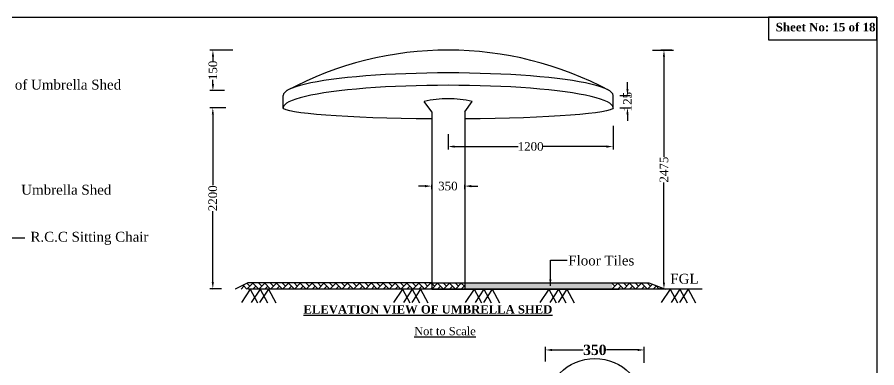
# Model space of a CAD drawing. Header units: metres. Extents: x -2434 to 11656, y -15288 to 8109.
# Drawn here: x 2840.9 to 2945.1, y -14015.8 to -13973.3 of the extents above; entities that cross this region are included whole.
import ezdxf

# ---------------------------------------------------------------- set-up
doc = ezdxf.new("R2010")
doc.units = ezdxf.units.M
doc.layers.add('sheet', color=1, linetype='Continuous', lineweight=15)
doc.styles.add('dim', font='isocp.shx')
doc.styles.get("Standard").update_dxf_attribs({"font": 'times.ttf'})
doc.dimstyles.get("Standard").update_dxf_attribs({"dimtxt": 0.5, "dimasz": 0.4075, "dimexe": 0.364, "dimexo": 0.219, "dimgap": 0.09, "dimtad": 0, "dimdec": 0, "dimlfac": 1000, "dimzin": 0, "dimdsep": 46, "dimtxsty": 'Standard', "dimcen": 0.09, "dimadec": 0, "dimazin": 0, "dimtfac": 1, "dimtdec": 0, "dimtofl": 0, "dimtmove": 0, "dimatfit": 3, "dimfxl": 1, "dimtolj": 1, "dimtzin": 0, "dimarcsym": 0})
doc.dimstyles.new('STANDARD$0', dxfattribs={"dimscale": 0, "dimtxt": 8, "dimasz": 8, "dimexe": 4, "dimexo": 0, "dimgap": 2, "dimtad": 1, "dimdec": 0, "dimzin": 0, "dimdsep": 46, "dimtxsty": 'dim', "dimblk": 'DOTSMALL', "dimcen": 1, "dimclrd": 6, "dimclre": 6, "dimclrt": 256, "dimadec": 0, "dimazin": 0, "dimtfac": 1, "dimtdec": 0, "dimtix": 1, "dimtofl": 0, "dimtmove": 1, "dimatfit": 3, "dimldrblk": 'DOTSMALL', "dimfxl": 6, "dimtolj": 1, "dimtzin": 0, "dimarcsym": 0})

# ---------------------------------------------------------------- blocks, each defined once
blk = doc.blocks.new('*D1304')
at = {"layer": 'Defpoints', "color": 0, "lineweight": -3}
for p in [(2866.38, -13984.3), (2864.58, -14006.24), (2865.84, -14006.24)]:
    blk.add_point(p, dxfattribs=at)
at = {"layer": 'sheet', "color": 0, "lineweight": -2}
for p, q in [((2866.16, -13984.3), (2864.22, -13984.3)), ((2864.58, -13985.1), (2864.58, -13993.69)), ((2864.58, -14005.44), (2864.58, -13996.85)), ((2865.63, -14006.24), (2864.22, -14006.24))]:
    blk.add_line(p, q, dxfattribs=at)
at = {"layer": 'sheet', "color": 0, "lineweight": -3}
for points in [[(2864.45, -13985.1), (2864.71, -13985.1), (2864.58, -13984.3)], [(2864.45, -14005.44), (2864.71, -14005.44), (2864.58, -14006.24)]]:
    blk.add_solid(points, dxfattribs=at)
at = {"layer": 'sheet', "color": 0, "lineweight": -3, "insert": (2864.58, -13995.27), "char_height": 0.5, "attachment_point": 5, "rotation": 90}
blk.add_mtext('\\A1;{\\H2.083x;2200}', dxfattribs=at)
blk = doc.blocks.new('*D1305')
at = {"layer": 'Defpoints', "color": 0, "lineweight": -3}
for p in [(2919.29, -13977.29), (2920.46, -13977.29), (2923.24, -14006.29)]:
    blk.add_point(p, dxfattribs=at)
at = {"layer": 'sheet', "color": 0, "lineweight": -2}
for p, q in [((2920.24, -13977.29), (2918.93, -13977.29)), ((2919.29, -13978.09), (2919.29, -13990.22)), ((2919.29, -14005.49), (2919.29, -13993.35)), ((2923.02, -14006.29), (2918.93, -14006.29))]:
    blk.add_line(p, q, dxfattribs=at)
at = {"layer": 'sheet', "color": 0, "lineweight": -3}
for points in [[(2919.16, -13978.09), (2919.42, -13978.09), (2919.29, -13977.29)], [(2919.16, -14005.49), (2919.42, -14005.49), (2919.29, -14006.29)]]:
    blk.add_solid(points, dxfattribs=at)
at = {"layer": 'sheet', "color": 0, "lineweight": -3, "insert": (2919.29, -13991.79), "char_height": 0.5, "attachment_point": 5, "rotation": 90}
blk.add_mtext('\\A1;{\\H2.083x;2475}', dxfattribs=at)
blk = doc.blocks.new('*D1306')
at = {"layer": 'Defpoints', "color": 0, "lineweight": -3}
for p in [(2913.12, -13986.27), (2893.12, -13987.26), (2913.12, -13988.99)]:
    blk.add_point(p, dxfattribs=at)
at = {"layer": 'sheet', "color": 0, "lineweight": -2}
for p, q in [((2913.12, -13986.49), (2913.12, -13989.36)), ((2893.12, -13987.48), (2893.12, -13989.36)), ((2893.92, -13988.99), (2901.61, -13988.99)), ((2912.32, -13988.99), (2904.63, -13988.99))]:
    blk.add_line(p, q, dxfattribs=at)
at = {"layer": 'sheet', "color": 0, "lineweight": -3}
for points in [[(2893.92, -13988.86), (2893.92, -13989.13), (2893.12, -13988.99)], [(2912.32, -13988.86), (2912.32, -13989.13), (2913.12, -13988.99)]]:
    blk.add_solid(points, dxfattribs=at)
at = {"layer": 'sheet', "color": 0, "lineweight": -3, "insert": (2903.12, -13988.99), "char_height": 0.5, "attachment_point": 5}
blk.add_mtext('\\A1;{\\H2.083x;1200}', dxfattribs=at)
blk = doc.blocks.new('*D1307')
at = {"layer": 'Defpoints', "color": 0, "lineweight": -3}
for p in [(2913.73, -13982.79), (2914.87, -13982.79), (2913.73, -13984.29)]:
    blk.add_point(p, dxfattribs=at)
at = {"layer": 'sheet', "color": 0, "lineweight": -2}
for p, q in [((2914.87, -13981.99), (2914.87, -13981.19)), ((2913.95, -13982.79), (2915.23, -13982.79)), ((2913.95, -13984.29), (2915.23, -13984.29)), ((2914.87, -13985.09), (2914.87, -13985.89))]:
    blk.add_line(p, q, dxfattribs=at)
at = {"layer": 'sheet', "color": 0, "lineweight": -3}
for points in [[(2914.73, -13981.99), (2915, -13981.99), (2914.87, -13982.79)], [(2914.73, -13985.09), (2915, -13985.09), (2914.87, -13984.29)]]:
    blk.add_solid(points, dxfattribs=at)
at = {"layer": 'sheet', "color": 0, "lineweight": -3, "insert": (2914.87, -13983.54), "char_height": 0.5, "attachment_point": 5, "rotation": 90}
blk.add_mtext('\\A1;{\\H2.083x;125}', dxfattribs=at)
blk = doc.blocks.new('*D1308')
at = {"layer": 'Defpoints', "color": 0, "lineweight": -3}
for p in [(2891.12, -13993.4), (2895.12, -13993.4), (2895.12, -13993.79)]:
    blk.add_point(p, dxfattribs=at)
at = {"layer": 'sheet', "color": 0, "lineweight": -2}
for p, q in [((2890.32, -13993.79), (2889.52, -13993.79)), ((2891.12, -13993.62), (2891.12, -13994.16)), ((2895.12, -13993.62), (2895.12, -13994.16)), ((2895.92, -13993.79), (2896.72, -13993.79))]:
    blk.add_line(p, q, dxfattribs=at)
at = {"layer": 'sheet', "color": 0, "lineweight": -3}
for points in [[(2890.32, -13993.66), (2890.32, -13993.93), (2891.12, -13993.79)], [(2895.92, -13993.66), (2895.92, -13993.93), (2895.12, -13993.79)]]:
    blk.add_solid(points, dxfattribs=at)
at = {"layer": 'sheet', "color": 0, "lineweight": -3, "insert": (2893.09, -13993.79), "char_height": 0.5, "attachment_point": 5}
blk.add_mtext('\\A1;{\\H2.083x;350}', dxfattribs=at)
blk = doc.blocks.new('*D1320')
at = {"layer": 'Defpoints', "color": 0, "lineweight": -3}
for p in [(2916.91, -14013.67), (2904.91, -14015.3), (2916.91, -14015.46)]:
    blk.add_point(p, dxfattribs=at)
at = {"layer": 'sheet', "color": 0, "lineweight": -2}
for p, q in [((2904.91, -14015.08), (2904.91, -14013.31)), ((2905.71, -14013.67), (2909.48, -14013.67)), ((2916.11, -14013.67), (2912.33, -14013.67)), ((2916.91, -14015.24), (2916.91, -14013.31))]:
    blk.add_line(p, q, dxfattribs=at)
at = {"layer": 'sheet', "color": 0, "lineweight": -3}
for points in [[(2905.71, -14013.54), (2905.71, -14013.8), (2904.91, -14013.67)], [(2916.11, -14013.54), (2916.11, -14013.8), (2916.91, -14013.67)]]:
    blk.add_solid(points, dxfattribs=at)
at = {"layer": 'sheet', "color": 0, "lineweight": -3, "insert": (2910.91, -14013.67), "char_height": 0.5, "attachment_point": 5}
blk.add_mtext('\\A1;{\\fTimes New Roman|b1|i0|c0|p18;\\H2.5x;350}', dxfattribs=at)
blk = doc.blocks.new('*D1349')
at = {"layer": 'Defpoints', "color": 0, "lineweight": -3}
for p in [(2864.59, -13977.29), (2867.21, -13977.29), (2866.21, -13982.21)]:
    blk.add_point(p, dxfattribs=at)
at = {"layer": 'sheet', "color": 0, "lineweight": -2}
for p, q in [((2866.99, -13977.29), (2864.23, -13977.29)), ((2864.59, -13978.09), (2864.59, -13978.63)), ((2864.59, -13981.41), (2864.59, -13980.88)), ((2865.99, -13982.21), (2864.23, -13982.21))]:
    blk.add_line(p, q, dxfattribs=at)
at = {"layer": 'sheet', "color": 0, "lineweight": -3}
for points in [[(2864.46, -13978.09), (2864.73, -13978.09), (2864.59, -13977.29)], [(2864.46, -13981.41), (2864.73, -13981.41), (2864.59, -13982.21)]]:
    blk.add_solid(points, dxfattribs=at)
at = {"layer": 'sheet', "color": 0, "lineweight": -3, "insert": (2864.59, -13979.75), "char_height": 0.5, "attachment_point": 5, "rotation": 90}
blk.add_mtext('\\A1;{\\H2.08x;150}', dxfattribs=at)

msp = doc.modelspace()

# ---------------------------------------------------------------- hatches: boundary and pattern name
at = {"layer": 'sheet', "lineweight": -3}
h = msp.add_hatch(dxfattribs=at)
h.set_pattern_fill('AR-HBONE', color=0, scale=0.005, style=0)
h.set_pattern_definition([(45, (2867.2817, -14006.2853), (7e-17, 0.71842), [1.524, -0.508]), (135, (2867.6409, -14005.9261), (7e-17, 0.71842), [1.524, -0.508])])
h.paths.add_polyline_path([(2891.123114, -14005.527927), (2873.316136, -14005.527927), (2873.316136, -14006.285299), (2877.014556, -14006.285299), (2891.123114, -14006.285299)])
h.paths.add_polyline_path([(2873.316136, -14005.527927), (2868.816136, -14005.527927), (2868.816136, -14006.285299), (2868.850255, -14006.285299), (2873.316136, -14006.285299)])
h.paths.add_polyline_path([(2868.816136, -14005.527927), (2867.281686, -14006.285299), (2868.816136, -14006.285299)])
h.paths.add_polyline_path([(2884.327977, -14005.698513), (2884.327977, -14002.725004), (2885.899403, -14002.725004), (2885.899403, -14005.698513)], flags=9)
h = msp.add_hatch(dxfattribs=at)
h.set_pattern_fill('AR-HBONE', color=0, scale=0.005, style=0)
h.set_pattern_definition([(45, (-72175.71296, -85733.94675), (7e-17, 0.7184204897), [1.524, -0.508]), (135, (-72175.35375, -85733.58754), (7e-17, 0.7184204897), [1.524, -0.508])])
h.paths.add_polyline_path([(2886.844348, -14047.241842), (2868.844348, -14047.241842), (2868.844348, -14048.02806), (2886.844348, -14048.02806)])
h.paths.add_polyline_path([(2864.844348, -14047.241842), (2846.844348, -14047.241842), (2846.844348, -14048.02806), (2864.844348, -14048.02806)])
h.paths.add_polyline_path([(2895.123114, -14006.285299), (2912.971737, -14006.285299), (2912.971737, -14005.527927), (2895.123114, -14005.527927)])
h = msp.add_hatch(dxfattribs=at)
h.set_pattern_fill('AR-HBONE', color=0, scale=0.005, style=0)
h.set_pattern_definition([(45, (2891.1231, -14006.2853), (7e-17, 0.71842), [1.524, -0.508]), (135, (2891.4823, -14005.9261), (7e-17, 0.71842), [1.524, -0.508])])
h.paths.add_polyline_path([(2891.123114, -14006.285299), (2895.123114, -14006.285299), (2895.123114, -14005.527927), (2891.123114, -14005.527927)])
h = msp.add_hatch(dxfattribs=at)
h.set_pattern_fill('AR-HBONE', color=0, scale=0.005, style=0)
h.set_pattern_definition([(45, (2912.97174, -14006.2853), (7e-17, 0.71842), [1.524, -0.508]), (135, (2913.33095, -14005.9261), (7e-17, 0.71842), [1.524, -0.508])])
h.paths.add_polyline_path([(2917.471737, -14005.527927), (2912.971737, -14005.527927), (2912.971737, -14006.285299), (2919.478802, -14006.285299)])

# ---------------------------------------------------------------- linework, layer by layer
msp.add_lwpolyline([(2945.102822, -14093.114555), (2772.387876, -14093.114555), (2772.387876, -13973.297267), (2945.102822, -13973.297267)], close=True)
at = {"color": 7, "lineweight": 30, "ltscale": 0.18}
msp.add_lwpolyline([(2945.102822, -13973.297267), (2931.976124, -13973.297267), (2931.976124, -13976.050954), (2945.102822, -13976.050954)], close=True, dxfattribs=at)
at = {"layer": 'sheet', "color": 0, "lineweight": -3}
for p, q in [((2917.902864, -13977.285299), (2920.458278, -13977.285299)), ((2873.120924, -13984.285299), (2873.120924, -13982.785299)), ((2913.123049, -13984.288755), (2913.123049, -13982.788755)), ((2891.123114, -13984.773299), (2890.213519, -13983.526742)), ((2895.123114, -13984.773299), (2896.03271, -13983.526742)), ((2891.123114, -13984.773299), (2891.123114, -14003.781734)), ((2895.123114, -13984.773299), (2895.123114, -14003.781734)), ((2891.123114, -14003.781734), (2891.123114, -14006.285299)), ((2895.123114, -14003.781734), (2895.123114, -14006.285299)), ((2923.918896, -14006.285299), (2877.014556, -14006.285299)), ((2891.123114, -14006.285299), (2895.123114, -14006.285299)), ((2895.123114, -14006.285299), (2913.870414, -14006.285299))]:
    msp.add_line(p, q, dxfattribs=at)
for points in [[(2821.15768, -14014.343633), (2838.753691, -14000.062327), (2841.772845, -14000.062327)], [(2865.625562, -14006.243864), (2864.579586, -14006.285299)], [(2891.123114, -14005.527927), (2868.816136, -14005.527927), (2867.281686, -14006.285299)], [(2869.126962, -14006.285299), (2868.048656, -14007.916761)], [(2877.014556, -14006.285299), (2868.850255, -14006.285299)], [(2869.126962, -14006.285299), (2870.01188, -14007.962906)], [(2870.320849, -14006.285299), (2869.242544, -14007.916761)], [(2871.328774, -14006.285299), (2870.250468, -14007.916761)], [(2870.320849, -14006.285299), (2871.205768, -14007.962906)], [(2871.328774, -14006.285299), (2872.213692, -14007.962906)], [(2887.573609, -14006.285299), (2886.495304, -14007.916761)], [(2887.573609, -14006.285299), (2888.458528, -14007.962906)], [(2888.767497, -14006.285299), (2887.689191, -14007.916761)], [(2889.775421, -14006.285299), (2888.697116, -14007.916761)], [(2888.767497, -14006.285299), (2889.652415, -14007.962906)], [(2889.775421, -14006.285299), (2890.66034, -14007.962906)], [(2891.123114, -14005.527927), (2917.471737, -14005.527927), (2919.478802, -14006.285299)], [(2896.271614, -14006.285299), (2895.193308, -14007.916761)], [(2896.271614, -14006.285299), (2897.156532, -14007.962906)], [(2897.465501, -14006.285299), (2896.387196, -14007.916761)], [(2898.473426, -14006.285299), (2897.39512, -14007.916761)], [(2897.465501, -14006.285299), (2898.35042, -14007.962906)], [(2898.473426, -14006.285299), (2899.358344, -14007.962906)], [(2905.319533, -14006.285299), (2904.241228, -14007.916761)], [(2905.319533, -14006.285299), (2906.204452, -14007.962906)], [(2906.513421, -14006.285299), (2905.435115, -14007.916761)], [(2907.521345, -14006.285299), (2906.44304, -14007.916761)], [(2906.513421, -14006.285299), (2907.398339, -14007.962906)], [(2907.521345, -14006.285299), (2908.406264, -14007.962906)], [(2920.036639, -14006.285299), (2918.958334, -14007.916761)], [(2920.036639, -14006.285299), (2920.921558, -14007.962906)], [(2921.230527, -14006.285299), (2920.152221, -14007.916761)], [(2922.238451, -14006.285299), (2921.160146, -14007.916761)], [(2921.230527, -14006.285299), (2922.115445, -14007.962906)], [(2922.238451, -14006.285299), (2923.12337, -14007.962906)]]:
    msp.add_lwpolyline(points, dxfattribs=at)
msp.add_circle((2910.905541, -14020.710964), 6, dxfattribs=at)
for centre, radius, start, end in [((2893.117476, -14018.610467), 41.315955, 61.69672556, 118.23822985), ((2893.123114, -13996.030914), 12.838227, 76.90094108, 103.09905892)]:
    msp.add_arc(centre, radius, start, end, dxfattribs=at)
for centre in [(2893.120924, -13982.785299), (2893.123114, -13984.285299)]:
    msp.add_ellipse(centre, major_axis=(-20, 0), ratio=0.1362306516, start_param=3.1415926536, end_param=6.2831853072, dxfattribs=at)
at = {"layer": 'sheet', "color": 0, "lineweight": -3, "extrusion": (0, 0, -1)}
for start_param, end_param in [(4.8125564015, 6.2831853072), (3.1415926536, 4.6122215592)]:
    msp.add_ellipse((2893.123114, -13984.285299), major_axis=(-20, 0), ratio=0.0677979597, start_param=start_param, end_param=end_param, dxfattribs=at)

# ---------------------------------------------------------------- texts
at = {"color": 7, "lineweight": 30, "ltscale": 0.18, "insert": (2932.842197, -13973.982737), "char_height": 1.03765426, "width": 37.27220398, "attachment_point": 1}
msp.add_mtext('{\\fTimes New Roman|b1|i0|c0|p18;Sheet No: 15 of 18}', dxfattribs=at)
at = {"layer": 'sheet', "color": 0, "lineweight": -3, "char_height": 1.2, "attachment_point": 1}
for s, insert in [('Boundary of Umbrella Shed ', (2832.97313, -13980.880804)), ('Umbrella Shed', (2841.347888, -13993.629828)), ('R.C.C Sitting Chair', (2842.467397, -13999.33808)), ('Floor Tiles', (2907.6905, -14002.216601)), ('FGL\\P ', (2920.067333, -14004.431416))]:
    msp.add_mtext(s, dxfattribs=dict(at, insert=insert))
at = {"layer": 'sheet', "color": 0, "lineweight": -3, "attachment_point": 1}
for s, insert, char_height, width in [('{\\fTahoma|b0|i0|c0|p34;\\P\\fTimes New Roman|b1|i0|c0|p18;\\H0.9071x;\\LELEVATION VIEW OF UMBRELLA SHED}', (2875.571595, -14006.37198), 1.12, 5694.66848672), ('{\\fTahoma|b0|i0|c0|p34;\\P\\fTimes New Roman|b0|i0|c0|p18;\\H0.5183x;   \\H0.8334x;   \\L Not to Scale}', (2886.128292, -14007.024257), 2.31516731, 8542.00273008)]:
    msp.add_mtext(s, dxfattribs=dict(at, insert=insert, char_height=char_height, width=width))

# ---------------------------------------------------------------- dimensions: what is measured, and where the dimension line sits
at = {"layer": 'sheet', "color": 0, "lineweight": -3}
for base, p1, p2, text, override, picture, middle in [((2864.592284, -13977.294519), (2866.207923, -13982.211609), (2867.205608, -13977.294519), '{\\H2.08x;150}', {"dimscale": 1, "dimtxt": 0.5, "dimasz": 0.8, "dimexe": 0.364, "dimexo": 0.219, "dimgap": 0.09, "dimtad": 0, "dimlfac": 1000, "dimtxsty": 'Standard', "dimcen": 0.09, "dimclrd": 0, "dimclre": 0, "dimclrt": 0, "dimtix": 0, "dimtmove": 0, "dimfxl": 0.12}, '*D1349', (2864.592284, -13979.753064)), ((2919.290962, -13977.285299), (2923.238071, -14006.285299), (2920.458278, -13977.285299), '{\\H2.083x;2475}', {"dimscale": 1, "dimtxt": 0.5, "dimasz": 0.8, "dimexe": 0.364, "dimexo": 0.219, "dimgap": 0.09, "dimtad": 0, "dimlfac": 1000, "dimlunit": 2, "dimtxsty": 'Standard', "dimcen": 0.09, "dimclrd": 0, "dimclre": 0, "dimclrt": 0, "dimtix": 0, "dimtmove": 0, "dimfxl": 0.12}, '*D1305', (2919.290962, -13991.785299)), ((2864.579586, -14006.243864), (2866.383446, -13984.297725), (2865.844562, -14006.243864), '{\\H2.083x;2200}', {"dimscale": 1, "dimtxt": 0.5, "dimasz": 0.8, "dimexe": 0.364, "dimexo": 0.219, "dimgap": 0.09, "dimtad": 0, "dimlfac": 1000, "dimlunit": 2, "dimtxsty": 'Standard', "dimcen": 0.09, "dimclrd": 0, "dimclre": 0, "dimclrt": 0, "dimtix": 0, "dimtmove": 0, "dimfxl": 0.12}, '*D1304', (2864.579586, -13995.270794))]:
    dim = msp.add_linear_dim(base=base, p1=p1, p2=p2, angle=90, text=text, dimstyle='STANDARD$0', override=override, dxfattribs=at)
    dim.commit()
    dim.dimension.update_dxf_attribs({"geometry": picture, "text_midpoint": middle})
dim = msp.add_linear_dim(base=(2914.865635, -13982.788755), p1=(2913.727306, -13984.288755), p2=(2913.727306, -13982.788755), angle=90, text='{\\H2.083x;125}', dimstyle='STANDARD$0', override={"dimscale": 1, "dimtxt": 0.5, "dimasz": 0.8, "dimexe": 0.364, "dimexo": 0.219, "dimgap": 0.09, "dimtad": 0, "dimlfac": 1000, "dimlunit": 2, "dimtxsty": 'Standard', "dimcen": 0.09, "dimclrd": 0, "dimclre": 0, "dimclrt": 0, "dimtix": 0, "dimtmove": 0, "dimfxl": 0.12}, dxfattribs=at)
dim.commit()
dim.dimension.update_dxf_attribs({"geometry": '*D1307', "text_midpoint": (2914.865635, -13983.538755), "dimtype": 160})
for base, p1, p2, text, picture, middle in [((2913.123049, -13988.994359), (2893.123114, -13987.259721), (2913.123049, -13986.269472), '{\\H2.083x;1200}', '*D1306', (2903.123082, -13988.994359)), ((2916.905541, -14013.671597), (2904.905541, -14015.295056), (2916.905541, -14015.46223), '{\\fTimes New Roman|b1|i0|c0|p18;\\H2.5x;350}', '*D1320', (2910.905541, -14013.671597))]:
    dim = msp.add_linear_dim(base=base, p1=p1, p2=p2, text=text, dimstyle='STANDARD$0', override={"dimscale": 1, "dimtxt": 0.5, "dimasz": 0.8, "dimexe": 0.364, "dimexo": 0.219, "dimgap": 0.09, "dimtad": 0, "dimlfac": 1000, "dimlunit": 2, "dimtxsty": 'Standard', "dimcen": 0.09, "dimclrd": 0, "dimclre": 0, "dimclrt": 0, "dimtix": 0, "dimtmove": 0, "dimfxl": 0.12}, dxfattribs=at)
    dim.commit()
    dim.dimension.update_dxf_attribs({"geometry": picture, "text_midpoint": middle})
dim = msp.add_linear_dim(base=(2895.123114, -13993.792574), p1=(2891.123114, -13993.400888), p2=(2895.123114, -13993.400888), text='{\\H2.083x;350}', dimstyle='STANDARD$0', override={"dimscale": 1, "dimtxt": 0.5, "dimasz": 0.8, "dimexe": 0.364, "dimexo": 0.219, "dimgap": 0.09, "dimtad": 0, "dimlfac": 1000, "dimlunit": 2, "dimtxsty": 'Standard', "dimcen": 0.09, "dimclrd": 0, "dimclre": 0, "dimclrt": 0, "dimtix": 0, "dimtmove": 0, "dimfxl": 0.12}, dxfattribs=at)
dim.commit()
dim.dimension.update_dxf_attribs({"geometry": '*D1308', "text_midpoint": (2893.093719, -13993.792574), "dimtype": 160})

# ---------------------------------------------------------------- leaders
msp.add_leader([(2905.515608, -14005.895272), (2905.515608, -14002.77816), (2907.54128, -14002.77816)], dimstyle='Standard', override={"dimasz": 0.8, "dimfxl": 0.12}, dxfattribs=at)

doc.saveas('drawing.dxf')
